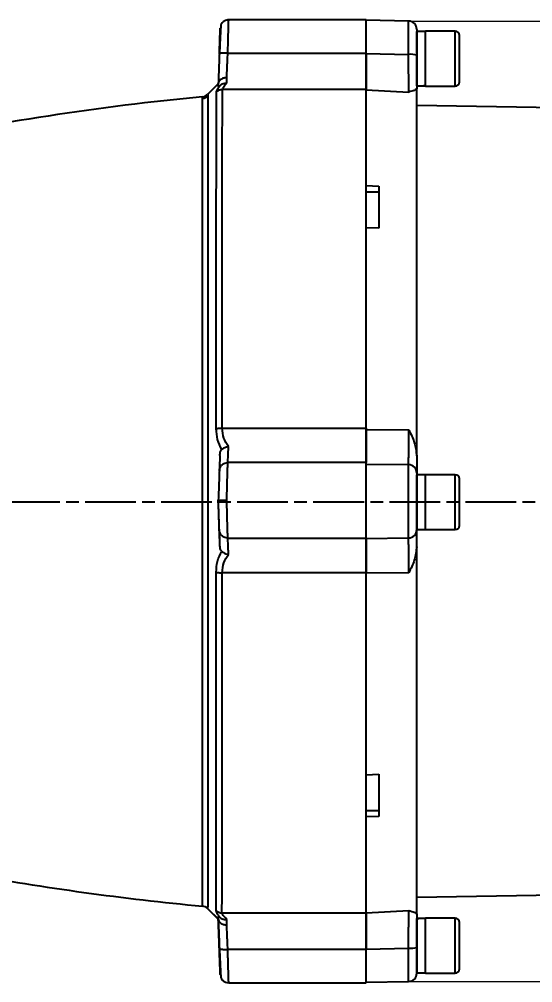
# Model space of a CAD drawing. Header units: millimetres. Extents: x 2136 to 4572, y 748 to 2471.
# Drawn here: x 3870.8 to 3992.4, y 2097.2 to 2325.3 of the extents above; entities that cross this region are included whole.
import ezdxf

# ---------------------------------------------------------------- set-up
doc = ezdxf.new("R2010")
doc.units = ezdxf.units.MM
doc.linetypes.add('AM_ISO08W050', pattern=[18, 12, -1.5, 3, -1.5])
doc.layers.add('AM_5', color=3, linetype='Continuous', lineweight=25)
doc.layers.add('AM_7', color=4, linetype='AM_ISO08W050', lineweight=25)
doc.styles.add('SLDTEXTSTYLE1', font='txt.shx', dxfattribs={"width": 0.7, "bigfont": 'gbcbig.shx'})
doc.dimstyles.new('SLDDIMSTYLE12$0', dxfattribs={"dimtxt": 12, "dimasz": 10, "dimexe": 0, "dimexo": 0.0625, "dimgap": 0.875, "dimtad": 1, "dimdec": 1, "dimlfac": 1.8, "dimrnd": 1e-09, "dimzin": 12, "dimdsep": 46, "dimtxsty": 'SLDTEXTSTYLE1', "dimcen": 0.09, "dimdle": 8.16, "dimclrd": 3, "dimclre": 3, "dimadec": 0, "dimazin": 3, "dimtfac": 1, "dimtdec": 1, "dimtofl": 0, "dimtmove": 0, "dimatfit": 3, "dimfxl": 0, "dimfrac": 2, "dimtolj": 1, "dimlwd": 5, "dimlwe": 5, "dimarcsym": 0})

# ---------------------------------------------------------------- blocks, each defined once
blk = doc.blocks.new('*D57')
at = {"layer": 'AM_5', "color": 3, "lineweight": 5, "transparency": 16777216}
blk.add_line((3963, 2324.91), (4150.56, 2324.91), dxfattribs=at)
at = {"layer": 'AM_5', "color": 3, "linetype": 'Continuous', "lineweight": 5, "transparency": 16777216}
for p, q in [((4150.56, 2314.91), (4150.56, 2107.48)), ((3962.99, 2097.48), (4150.56, 2097.48))]:
    blk.add_line(p, q, dxfattribs=at)
at = {"layer": 'AM_5', "color": 3, "transparency": 16777216}
for points in [[(4148.89, 2314.91), (4152.23, 2314.91), (4150.56, 2324.91)], [(4148.89, 2107.48), (4152.23, 2107.48), (4150.56, 2097.48)]]:
    blk.add_solid(points, dxfattribs=at)
at = {"layer": 'Defpoints', "color": 0, "transparency": 16777216}
for p in [(3962.93, 2324.91), (3962.93, 2097.48), (4150.56, 2097.48)]:
    blk.add_point(p, dxfattribs=at)
at = {"layer": 'AM_5', "color": 0, "transparency": 16777216, "insert": (4143.68, 2211.2), "char_height": 12, "attachment_point": 5, "rotation": 90, "style": 'SLDTEXTSTYLE1'}
blk.add_mtext('\\A1;230', dxfattribs=at)

msp = doc.modelspace()

# ---------------------------------------------------------------- linework, layer by layer
at = {"color": 7, "linetype": 'Continuous', "lineweight": 25}
for p, q in [((3952.898, 2325.196), (3920.357, 2325.196)), ((3962.933, 2324.912), (3952.898, 2325.087)), ((3962.933, 2317.017), (3962.933, 2324.912)), ((3973.998, 2322.491), (3966.998, 2322.491)), ((3966.998, 2309.491), (3966.998, 2322.491)), ((3973.998, 2309.491), (3973.998, 2322.491)), ((3966.998, 2322.431), (3964.898, 2322.431)), ((3964.898, 2309.551), (3964.898, 2322.431)), ((3966.998, 2309.666), (3966.998, 2322.409)), ((3918.213, 2317.191), (3918.145, 2317.15)), ((3920.144, 2317.332), (3952.898, 2317.332)), ((3952.898, 2317.267), (3962.933, 2317.017)), ((3919.898, 2310.172), (3919.898, 2311.482)), ((3917.898, 2310.071), (3915.394, 2307.565)), ((3917.898, 2309.477), (3917.898, 2310.094)), ((3966.998, 2309.491), (3973.998, 2309.491)), ((3952.898, 2308.741), (3918.852, 2308.741)), ((3952.898, 2308.616), (3963.003, 2308.099)), ((4094.424, 2302.675), (3964.898, 2304.937)), ((3952.898, 2285.946), (3955.898, 2285.834)), ((3955.898, 2284.411), (3952.898, 2284.411)), ((3955.898, 2275.839), (3952.898, 2275.951)), ((3918.818, 2228.529), (3952.898, 2228.529)), ((3952.898, 2228.225), (3963.002, 2228.105)), ((3952.898, 2220.354), (3920.141, 2220.354)), ((3952.898, 2220.022), (3962.933, 2219.873)), ((3962.932, 2202.52), (3962.933, 2219.873)), ((3966.998, 2217.431), (3964.898, 2217.431)), ((3964.898, 2204.551), (3964.898, 2217.431)), ((3973.998, 2217.491), (3966.998, 2217.491)), ((3966.998, 2204.491), (3966.998, 2217.491)), ((3966.998, 2204.551), (3966.998, 2217.431)), ((3973.998, 2204.491), (3973.998, 2217.491)), ((3917.898, 2211.436), (3917.898, 2211.408)), ((3964.898, 2204.551), (3966.998, 2204.551)), ((3966.998, 2204.491), (3973.998, 2204.491)), ((3920.141, 2202.493), (3952.898, 2202.493)), ((3952.898, 2202.371), (3962.932, 2202.52)), ((3952.898, 2194.281), (3918.803, 2194.282)), ((3963.002, 2194.288), (3952.898, 2194.169)), ((3952.897, 2146.442), (3955.897, 2146.554)), ((3953.014, 2137.982), (3955.897, 2137.982)), ((3955.897, 2136.559), (3952.897, 2136.447)), ((3952.897, 2131.273), (3952.897, 2136.447)), ((3964.897, 2117.456), (4094.423, 2119.716)), ((3914.149, 2115.34), (3914.149, 2115.34)), ((3915.371, 2114.768), (3917.903, 2112.233)), ((3915.375, 2114.764), (3917.897, 2112.239)), ((3915.375, 2114.764), (3915.377, 2114.762)), ((3917.897, 2112.867), (3917.897, 2112.264)), ((3918.769, 2113.726), (3952.897, 2113.725)), ((3952.897, 2113.777), (3963.002, 2114.294)), ((3917.897, 2112.243), (3917.897, 2112.264)), ((3917.897, 2112.22), (3917.897, 2112.24)), ((3917.897, 2112.239), (3917.897, 2112.239)), ((3917.897, 2112.239), (3917.897, 2112.239)), ((3917.898, 2112.213), (3917.897, 2112.22)), ((3964.897, 2112.316), (3964.897, 2112.431)), ((3964.897, 2099.551), (3964.897, 2112.316)), ((3973.997, 2112.491), (3966.997, 2112.491)), ((3966.997, 2105.991), (3966.997, 2112.491)), ((3966.997, 2099.551), (3966.997, 2112.429)), ((3973.997, 2105.991), (3973.997, 2112.491)), ((3966.997, 2099.491), (3966.997, 2105.991)), ((3973.997, 2099.491), (3973.997, 2105.991)), ((3918.141, 2105.274), (3918.209, 2105.233)), ((3952.897, 2105.099), (3920.14, 2105.1)), ((3952.897, 2105.126), (3962.932, 2105.376)), ((3962.932, 2097.481), (3962.932, 2105.376)), ((3964.897, 2099.551), (3966.997, 2099.551)), ((3966.997, 2099.491), (3973.997, 2099.491)), ((3920.354, 2097.197), (3952.897, 2097.197)), ((3952.897, 2097.306), (3962.932, 2097.481))]:
    msp.add_line(p, q, dxfattribs=at)
at = {"color": 7, "linetype": 'Continuous', "lineweight": 25, "flags": 128}
msp.add_lwpolyline([(3919.897, 2110.896), (3919.897, 2111.075), (3919.897, 2111.249), (3919.897, 2111.419), (3919.897, 2111.584), (3919.897, 2111.744), (3919.897, 2111.899), (3919.897, 2112.048), (3919.897, 2112.192)], dxfattribs=at)
at = {"color": 7, "linetype": 'Continuous', "lineweight": 25}
for centre, radius, start, end in [((3962.898, 2322.912), 2, 359.99969, 88.99969), ((3973.998, 2321.491), 1, 359.99969, 89.99969), ((3963.414, 2311.688), 5.35, 73.89589, 95.15802), ((3973.998, 2310.491), 1, 269.99969, 359.99969), ((3977.009, 1653.102), 656.897, 95.489386, 101.924805), ((3913.978, 2308.978), 2, 275.4893, 315.06662), ((3962.902, 2217.878), 1.995, 0.12453, 89.12989), ((3973.998, 2216.491), 1, 359.99969, 89.99969), ((3962.902, 2204.515), 1.995, 270.86948, 359.87485), ((3973.998, 2205.491), 1, 269.99969, 359.99969), ((3975.72, 2769.345), 656.897, 259.692209, 264.621686), ((3913.962, 2113.349), 2, 45.01628, 84.62182), ((3913.962, 2113.349), 2, 44.96902, 84.62197), ((3973.997, 2111.491), 1, 359.99969, 89.99969), ((3963.413, 2110.705), 5.35, 264.84135, 286.10349), ((3962.897, 2099.481), 2, 270.99969, 359.99969), ((3973.997, 2100.491), 1, 269.99969, 359.99969)]:
    msp.add_arc(centre, radius, start, end, dxfattribs=at)
for centre, major_axis, ratio, start_param, end_param in [((3964.898, 2315.991), (11.154, 0), 0.5773503, 4.712389, 4.9017857), ((3966.998, 2315.991), (11.154, 0), 0.5773503, 4.6181163, 4.712389), ((3918.02, 2207.693), (-3.458, 99.039), 0.0000745, 4.6429335, 4.7499054), ((3914.56, 2207.815), (-3.337, 95.576), 0.0000745, 3.1448209, 3.1516235), ((3964.897, 2105.991), (11.154, 0), 0.5773503, 1.4765235, 1.5707963), ((3966.997, 2105.991), (11.154, 0), 0.5773503, 1.5707963, 1.760193)]:
    msp.add_ellipse(centre, major_axis=major_axis, ratio=ratio, start_param=start_param, end_param=end_param, dxfattribs=at)
for points, knots in [([(3920.436, 2325.195), (3920.248, 2325.187), (3919.858, 2325.17), (3919.301, 2324.928), (3918.815, 2324.533), (3918.618, 2324.167), (3918.52, 2323.986)], [0, 0, 0, 0, 0.2333499, 0.484891, 0.744508, 1, 1, 1, 1]), ([(3920.144, 2317.332), (3920.16, 2317.932), (3920.191, 2319.071), (3920.242, 2320.964), (3920.283, 2322.44), (3920.311, 2323.5), (3920.328, 2324.107), (3920.348, 2324.849), (3920.362, 2325.361), (3920.357, 2325.173), (3920.357, 2325.162)], [0, 0, 0, 0, 0.1406686, 0.2673929, 0.4783479, 0.5663563, 0.6529404, 0.7381007, 0.9838874, 1, 1, 1, 1]), ([(3952.898, 2317.332), (3952.898, 2318.395), (3952.898, 2320.52), (3952.898, 2323.089), (3952.898, 2324.858), (3952.898, 2325.081), (3952.898, 2325.193)], [0, 0, 0, 0, 0.25036608, 0.50073216, 0.75109823, 1, 1, 1, 1]), ([(3918.522, 2323.991), (3918.506, 2323.865), (3918.474, 2323.616), (3918.391, 2322.044), (3918.289, 2319.846), (3918.215, 2318.074), (3918.178, 2317.193)], [0, 0, 0, 0, 0.254696, 0.5062842, 0.7546307, 1, 1, 1, 1]), ([(3918.247, 2320.034), (3918.256, 2320.303), (3918.292, 2321.347), (3918.327, 2322.344), (3918.354, 2323.118), (3918.356, 2323.189), (3918.358, 2323.231)], [0, 0, 0, 0, 0.1366129, 0.5304212, 0.7239462, 1, 1, 1, 1]), ([(3974.998, 2315.991), (3974.998, 2316.683), (3974.998, 2317.747), (3974.998, 2319.028), (3974.998, 2319.909), (3974.998, 2320.619), (3974.998, 2321.305), (3974.998, 2321.418), (3974.998, 2321.491)], [0, 0, 0, 0, 0.2394568, 0.3683607, 0.5, 0.6316393, 0.7605432, 1, 1, 1, 1]), ([(3918.145, 2317.12), (3918.171, 2317.861), (3918.207, 2318.915), (3918.238, 2319.778), (3918.247, 2320.034)], [0, 0, 0, 0, 0.7030079, 1, 1, 1, 1]), ([(3918.145, 2317.15), (3918.127, 2316.628), (3918.091, 2315.612), (3918.041, 2314.19), (3917.973, 2312.243), (3917.93, 2310.998), (3917.899, 2310.112)], [0, 0, 0, 0, 0.1983107, 0.386023, 0.5632417, 1, 1, 1, 1]), ([(3920.144, 2317.332), (3919.893, 2317.337), (3919.507, 2317.345), (3919.043, 2317.33), (3918.722, 2317.309), (3918.467, 2317.277), (3918.264, 2317.239), (3918.23, 2317.207), (3918.213, 2317.191)], [0, 0, 0, 0, 0.2702959, 0.4157421, 0.5642569, 0.7127719, 0.8582187, 1, 1, 1, 1]), ([(3919.898, 2311.482), (3919.93, 2312.231), (3919.981, 2313.428), (3920.066, 2315.481), (3920.117, 2316.695), (3920.144, 2317.332)], [0, 0, 0, 0, 0.442556, 0.7070771, 1, 1, 1, 1]), ([(3952.898, 2308.616), (3952.898, 2308.897), (3952.898, 2309.459), (3952.898, 2311.477), (3952.898, 2314.127), (3952.898, 2316.219), (3952.898, 2317.267)], [0, 0, 0, 0, 0.2500466, 0.4994486, 0.7493959, 1, 1, 1, 1]), ([(3963.003, 2308.099), (3963.002, 2308.374), (3963.001, 2308.745), (3962.996, 2309.7), (3962.992, 2310.378), (3962.986, 2311.193), (3962.976, 2312.212), (3962.963, 2313.523), (3962.95, 2315.153), (3962.939, 2316.376), (3962.933, 2317.017)], [0, 0, 0, 0, 0.24428957, 0.32903605, 0.41448985, 0.50012501, 0.59799237, 0.71577027, 0.85107242, 1, 1, 1, 1]), ([(3964.898, 2316.829), (3964.898, 2316.069), (3964.898, 2314.554), (3964.898, 2312.426), (3964.898, 2310.469), (3964.898, 2309.404), (3964.898, 2308.87)], [0, 0, 0, 0, 0.2507669, 0.5000113, 0.749245, 1, 1, 1, 1]), ([(3974.998, 2310.491), (3974.998, 2310.565), (3974.998, 2310.678), (3974.998, 2311.363), (3974.998, 2312.073), (3974.998, 2312.954), (3974.998, 2314.235), (3974.998, 2315.299), (3974.998, 2315.991)], [0, 0, 0, 0, 0.2394568, 0.3683607, 0.5, 0.6316393, 0.7605432, 1, 1, 1, 1]), ([(3919.898, 2311.482), (3919.753, 2311.477), (3919.466, 2311.467), (3919.039, 2311.366), (3918.654, 2311.201), (3918.34, 2310.983), (3918.107, 2310.73), (3917.942, 2310.44), (3917.913, 2310.224), (3917.899, 2310.112)], [0, 0, 0, 0, 0.14037969, 0.27934696, 0.43421745, 0.57550646, 0.70514845, 0.84665009, 1, 1, 1, 1]), ([(3917.437, 2308.163), (3917.478, 2308.326), (3917.563, 2308.666), (3918.086, 2309.366), (3918.359, 2309.732)], [0, 0, 0, 0, 0.4772622, 1, 1, 1, 1]), ([(3918.359, 2309.732), (3918.303, 2309.683), (3918.171, 2309.568), (3918.006, 2309.455), (3917.912, 2309.426), (3917.902, 2309.462), (3917.898, 2309.477)], [0, 0, 0, 0, 0.1458908, 0.3468199, 0.7287309, 1, 1, 1, 1]), ([(3918.359, 2309.732), (3918.456, 2309.808), (3918.656, 2309.966), (3919.019, 2310.109), (3919.437, 2310.195), (3919.732, 2310.18), (3919.898, 2310.172)], [0, 0, 0, 0, 0.2395315, 0.4944886, 0.7142619, 1, 1, 1, 1]), ([(3918.852, 2308.741), (3918.905, 2308.898), (3919.013, 2309.214), (3919.602, 2309.851), (3919.898, 2310.172)], [0, 0, 0, 0, 0.4963659, 1, 1, 1, 1]), ([(3964.898, 2308.87), (3964.753, 2308.75), (3964.46, 2308.509), (3963.49, 2308.236), (3963.003, 2308.099)], [0, 0, 0, 0, 0.4975573, 1, 1, 1, 1]), ([(3914.149, 2115.34), (3914.149, 2115.43), (3914.149, 2115.61), (3914.149, 2116.957), (3914.15, 2119.122), (3914.15, 2122.204), (3914.15, 2126.187), (3914.151, 2129.896), (3914.151, 2132.739), (3914.151, 2134.371), (3914.151, 2136.074), (3914.151, 2137.849), (3914.152, 2139.693), (3914.152, 2141.607), (3914.152, 2144.493), (3914.153, 2148.668), (3914.153, 2154.532), (3914.154, 2161.396), (3914.155, 2168.342), (3914.156, 2175.114), (3914.156, 2181.484), (3914.157, 2188.334), (3914.158, 2195.646), (3914.158, 2203.392), (3914.159, 2211.407), (3914.16, 2219.412), (3914.161, 2227.127), (3914.161, 2234.412), (3914.162, 2241.239), (3914.163, 2247.59), (3914.163, 2253.676), (3914.164, 2259.447), (3914.165, 2264.859), (3914.165, 2268.719), (3914.166, 2271.274), (3914.166, 2272.719), (3914.166, 2274.105), (3914.166, 2275.433), (3914.166, 2276.704), (3914.166, 2277.92), (3914.167, 2281.037), (3914.167, 2285.761), (3914.168, 2291.486), (3914.168, 2296.33), (3914.169, 2300.275), (3914.169, 2303.321), (3914.169, 2305.452), (3914.17, 2306.762), (3914.17, 2306.912), (3914.17, 2306.987)], [0, 0, 0, 0, 0.0296529, 0.0597596, 0.0903203, 0.121335, 0.1528036, 0.1847262, 0.1939339, 0.2031788, 0.2124607, 0.2217798, 0.231136, 0.2405293, 0.2499597, 0.2723294, 0.297237, 0.3246821, 0.3546643, 0.3760668, 0.3985975, 0.4222564, 0.4470433, 0.4729582, 0.5000012, 0.5269362, 0.5527631, 0.5774817, 0.6010919, 0.6235936, 0.6449867, 0.6676297, 0.6888821, 0.7087436, 0.7151195, 0.7213375, 0.7273978, 0.7333003, 0.739045, 0.7446319, 0.750061, 0.7827354, 0.8150007, 0.8468569, 0.878304, 0.9093419, 0.9399706, 0.97019, 1, 1, 1, 1]), ([(3915.4, 2307.12), (3915.221, 2306.969), (3914.862, 2306.668), (3914.4, 2306.581), (3914.17, 2306.538)], [0, 0, 0, 0, 0.4999289, 1, 1, 1, 1]), ([(3915.394, 2307.11), (3915.394, 2306.722), (3915.394, 2305.942), (3915.394, 2303.614), (3915.393, 2300.457), (3915.393, 2296.423), (3915.393, 2291.573), (3915.392, 2285.948), (3915.391, 2279.603), (3915.391, 2272.6), (3915.39, 2265.006), (3915.389, 2256.893), (3915.388, 2248.34), (3915.387, 2239.43), (3915.387, 2230.247), (3915.386, 2220.881), (3915.385, 2211.422), (3915.384, 2201.959), (3915.383, 2192.586), (3915.382, 2183.391), (3915.381, 2174.464), (3915.38, 2165.889), (3915.38, 2157.751), (3915.379, 2150.126), (3915.378, 2143.089), (3915.377, 2136.707), (3915.377, 2131.042), (3915.376, 2126.147), (3915.376, 2122.072), (3915.376, 2118.85), (3915.376, 2116.534), (3915.375, 2115.062), (3915.375, 2114.863), (3915.375, 2114.764)], [0, 0, 0, 0, 0.0319997, 0.0642664, 0.0965331, 0.1287997, 0.1610664, 0.1933331, 0.2255998, 0.2578664, 0.2901331, 0.3223998, 0.3546665, 0.3869332, 0.4191998, 0.4514665, 0.4837332, 0.5159999, 0.5482665, 0.5805332, 0.6127999, 0.6450666, 0.6773332, 0.7095999, 0.7418666, 0.7741333, 0.8063999, 0.8386666, 0.8709333, 0.9032, 0.9354666, 0.9677333, 1, 1, 1, 1]), ([(3915.394, 2307.555), (3915.394, 2307.56), (3915.394, 2307.565), (3915.394, 2307.114), (3915.394, 2307.11)], [0, 0, 0, 0, 0.9916131, 1, 1, 1, 1]), ([(3917.403, 2228.427), (3917.404, 2231.162), (3917.406, 2236.538), (3917.41, 2244.252), (3917.413, 2251.484), (3917.416, 2258.204), (3917.418, 2264.406), (3917.421, 2270.964), (3917.424, 2277.623), (3917.427, 2284.092), (3917.43, 2289.531), (3917.432, 2294.031), (3917.434, 2297.69), (3917.436, 2300.615), (3917.437, 2302.907), (3917.438, 2304.825), (3917.438, 2306.327), (3917.438, 2307.439), (3917.438, 2307.945), (3917.437, 2308.163)], [0, 0, 0, 0, 0.069544, 0.1366662, 0.2013664, 0.2636441, 0.3234991, 0.380931, 0.462516, 0.5386511, 0.6093347, 0.6745656, 0.7343428, 0.7886652, 0.8375319, 0.880942, 0.9303299, 0.9700165, 1, 1, 1, 1]), ([(3917.437, 2308.163), (3917.535, 2308.249), (3917.731, 2308.422), (3918.084, 2308.602), (3918.462, 2308.72), (3918.723, 2308.734), (3918.852, 2308.741)], [0, 0, 0, 0, 0.24911197, 0.50206826, 0.75396005, 1, 1, 1, 1]), ([(3918.818, 2228.529), (3918.819, 2231.485), (3918.821, 2237.333), (3918.825, 2245.759), (3918.828, 2253.739), (3918.832, 2262.017), (3918.835, 2270.381), (3918.839, 2278.553), (3918.842, 2285.719), (3918.844, 2291.878), (3918.847, 2297.051), (3918.849, 2301.281), (3918.85, 2304.599), (3918.851, 2307.132), (3918.852, 2308.212), (3918.852, 2308.741)], [0, 0, 0, 0, 0.0747451, 0.1478589, 0.2193413, 0.2891922, 0.3797685, 0.467446, 0.5522244, 0.6341035, 0.7130829, 0.7891626, 0.8623421, 0.9326213, 1, 1, 1, 1]), ([(3952.898, 2296.084), (3952.898, 2296.172), (3952.898, 2297.888), (3952.898, 2300.603), (3952.898, 2304.113), (3952.898, 2306.849), (3952.898, 2308.027), (3952.898, 2308.616)], [0, 0, 0, 0, 0.0131855, 0.2598891, 0.5065928, 0.7532964, 1, 1, 1, 1]), ([(3952.898, 2285.946), (3952.898, 2287.891), (3952.898, 2289.934), (3952.898, 2291.634), (3952.898, 2291.715)], [0, 0, 0, 0, 0.9523312, 1, 1, 1, 1]), ([(3952.898, 2275.863), (3952.898, 2277.126), (3952.898, 2280.141), (3952.898, 2282.841), (3952.898, 2284.411)], [0, 0, 0, 0, 0.41880945, 1, 1, 1, 1]), ([(3917.403, 2228.427), (3917.5, 2228.442), (3917.695, 2228.472), (3918.048, 2228.504), (3918.426, 2228.525), (3918.688, 2228.527), (3918.818, 2228.529)], [0, 0, 0, 0, 0.2475722, 0.5, 0.7524278, 1, 1, 1, 1]), ([(3918.708, 2223.465), (3918.329, 2224.224), (3917.593, 2225.699), (3917.465, 2227.535), (3917.403, 2228.427)], [0, 0, 0, 0, 0.5146876, 1, 1, 1, 1]), ([(3920.304, 2224.209), (3919.887, 2224.831), (3919.061, 2226.064), (3918.898, 2227.713), (3918.818, 2228.529)], [0, 0, 0, 0, 0.5050283, 1, 1, 1, 1]), ([(3952.898, 2220.022), (3952.898, 2220.249), (3952.898, 2220.701), (3952.898, 2222.579), (3952.898, 2225.124), (3952.898, 2227.19), (3952.898, 2228.225)], [0, 0, 0, 0, 0.25006523, 0.49944561, 0.74938637, 1, 1, 1, 1]), ([(3962.933, 2219.873), (3962.938, 2219.97), (3962.95, 2220.154), (3962.962, 2220.756), (3962.972, 2221.371), (3962.98, 2221.913), (3962.991, 2223.008), (3963, 2224.967), (3963.002, 2227.074), (3963.002, 2228.105)], [0, 0, 0, 0, 0.1490589, 0.284486, 0.365253, 0.4374072, 0.5004523, 0.7554674, 1, 1, 1, 1]), ([(3963.002, 2228.105), (3963.49, 2227.134), (3964.459, 2225.201), (3964.752, 2223.054), (3964.898, 2221.986)], [0, 0, 0, 0, 0.5024427, 1, 1, 1, 1]), ([(3918.268, 2222.005), (3918.289, 2222.275), (3918.32, 2222.679), (3918.483, 2223.156), (3918.614, 2223.37), (3918.693, 2223.45), (3918.708, 2223.465)], [0, 0, 0, 0, 0.5019977, 0.7519527, 0.9535485, 1, 1, 1, 1]), ([(3918.708, 2223.465), (3918.806, 2223.548), (3919.008, 2223.721), (3919.4, 2223.935), (3919.839, 2224.11), (3920.148, 2224.176), (3920.304, 2224.209)], [0, 0, 0, 0, 0.2386671, 0.4926942, 0.7442037, 1, 1, 1, 1]), ([(3920.141, 2220.354), (3920.146, 2220.464), (3920.156, 2220.688), (3920.19, 2221.49), (3920.238, 2222.632), (3920.281, 2223.677), (3920.304, 2224.209)], [0, 0, 0, 0, 0.2356127, 0.4808109, 0.7356041, 1, 1, 1, 1]), ([(3918.268, 2222.005), (3918.252, 2221.553), (3918.22, 2220.647), (3918.184, 2219.601), (3918.155, 2218.796), (3918.147, 2218.558), (3918.143, 2218.439)], [0, 0, 0, 0, 0.2423696, 0.4853152, 0.7431963, 1, 1, 1, 1]), ([(3918.143, 2218.439), (3918.178, 2218.683), (3918.251, 2219.189), (3918.719, 2219.833), (3919.384, 2220.273), (3919.895, 2220.328), (3920.141, 2220.354)], [0, 0, 0, 0, 0.2409388, 0.5005407, 0.7598409, 1, 1, 1, 1]), ([(3919.899, 2211.44), (3919.919, 2212.186), (3919.953, 2213.441), (3920.009, 2215.493), (3920.067, 2217.643), (3920.121, 2219.634), (3920.135, 2220.119), (3920.141, 2220.354)], [0, 0, 0, 0, 0.17216565, 0.28957594, 0.50053694, 0.75812355, 1, 1, 1, 1]), ([(3952.898, 2206.991), (3952.898, 2207.402), (3952.898, 2208.716), (3952.898, 2211.461), (3952.898, 2214.692), (3952.898, 2217.51), (3952.898, 2219.616), (3952.898, 2220.108), (3952.898, 2220.354)], [0, 0, 0, 0, 0.0834594, 0.2667675, 0.4500756, 0.6333838, 0.8166919, 1, 1, 1, 1]), ([(3964.898, 2221.986), (3964.898, 2221.433), (3964.898, 2220.332), (3964.898, 2219.112), (3964.898, 2218.226), (3964.898, 2217.997), (3964.898, 2217.882)], [0, 0, 0, 0, 0.250755, 0.4999887, 0.7492331, 1, 1, 1, 1]), ([(3918.143, 2218.439), (3918.136, 2218.245), (3918.122, 2217.859), (3918.064, 2216.199), (3917.987, 2213.989), (3917.927, 2212.287), (3917.898, 2211.436)], [0, 0, 0, 0, 0.2501088, 0.5000493, 0.7500207, 1, 1, 1, 1]), ([(3974.998, 2205.491), (3974.998, 2205.565), (3974.998, 2205.678), (3974.998, 2206.363), (3974.998, 2207.073), (3974.998, 2207.954), (3974.998, 2209.235), (3974.998, 2210.991), (3974.998, 2212.747), (3974.998, 2214.028), (3974.998, 2214.909), (3974.998, 2215.619), (3974.998, 2216.305), (3974.998, 2216.418), (3974.998, 2216.491)], [0, 0, 0, 0, 0.1197284, 0.1841803, 0.25, 0.3158197, 0.3802716, 0.5, 0.6197284, 0.6841803, 0.75, 0.8158197, 0.8802716, 1, 1, 1, 1]), ([(3917.898, 2211.436), (3917.917, 2211.437), (3917.95, 2211.438), (3918.168, 2211.439), (3918.437, 2211.439), (3918.782, 2211.439), (3919.262, 2211.439), (3919.649, 2211.44), (3919.899, 2211.44)], [0, 0, 0, 0, 0.2060336, 0.3367467, 0.4847907, 0.6326865, 0.7619928, 1, 1, 1, 1]), ([(3918.143, 2204.407), (3918.136, 2204.606), (3918.122, 2205.003), (3918.064, 2206.677), (3917.986, 2208.891), (3917.927, 2210.588), (3917.898, 2211.436)], [0, 0, 0, 0, 0.2517027, 0.5016332, 0.7507978, 1, 1, 1, 1]), ([(3920.141, 2202.493), (3920.135, 2202.734), (3920.121, 2203.23), (3920.067, 2205.24), (3920.009, 2207.398), (3919.953, 2209.447), (3919.919, 2210.697), (3919.899, 2211.44)], [0, 0, 0, 0, 0.2427621, 0.5013465, 0.7114494, 0.8284362, 1, 1, 1, 1]), ([(3920.141, 2202.493), (3919.895, 2202.519), (3919.384, 2202.574), (3918.719, 2203.014), (3918.251, 2203.657), (3918.178, 2204.164), (3918.143, 2204.407)], [0, 0, 0, 0, 0.2401596, 0.4994595, 0.7590609, 1, 1, 1, 1]), ([(3918.267, 2200.82), (3918.251, 2201.282), (3918.219, 2202.207), (3918.182, 2203.256), (3918.155, 2204.049), (3918.147, 2204.288), (3918.143, 2204.407)], [0, 0, 0, 0, 0.2474466, 0.4951672, 0.7474842, 1, 1, 1, 1]), ([(3964.898, 2200.407), (3964.898, 2200.96), (3964.898, 2202.061), (3964.898, 2203.281), (3964.898, 2204.167), (3964.898, 2204.396), (3964.898, 2204.511)], [0, 0, 0, 0, 0.250755, 0.4999887, 0.7492331, 1, 1, 1, 1]), ([(3920.303, 2198.621), (3920.281, 2199.154), (3920.237, 2200.199), (3920.19, 2201.345), (3920.156, 2202.152), (3920.146, 2202.381), (3920.141, 2202.493)], [0, 0, 0, 0, 0.26432, 0.5190878, 0.7643113, 1, 1, 1, 1]), ([(3952.898, 2194.169), (3952.898, 2195.201), (3952.898, 2197.263), (3952.898, 2199.807), (3952.898, 2201.688), (3952.898, 2202.143), (3952.898, 2202.371)], [0, 0, 0, 0, 0.2500466, 0.4994486, 0.7493959, 1, 1, 1, 1]), ([(3963.002, 2194.288), (3963.002, 2195.322), (3963.001, 2196.715), (3962.995, 2198.249), (3962.991, 2199.129), (3962.986, 2199.968), (3962.976, 2200.794), (3962.963, 2201.577), (3962.949, 2202.239), (3962.938, 2202.423), (3962.932, 2202.52)], [0, 0, 0, 0, 0.2442896, 0.329036, 0.4144898, 0.500125, 0.5979924, 0.7157703, 0.8510724, 1, 1, 1, 1]), ([(3917.388, 2194.382), (3917.448, 2195.251), (3917.574, 2197.096), (3918.314, 2198.582), (3918.706, 2199.367)], [0, 0, 0, 0, 0.4710631, 1, 1, 1, 1]), ([(3918.706, 2199.367), (3918.643, 2199.443), (3918.495, 2199.623), (3918.323, 2200.133), (3918.289, 2200.553), (3918.267, 2200.82)], [0, 0, 0, 0, 0.2096697, 0.4969081, 1, 1, 1, 1]), ([(3918.706, 2199.367), (3918.795, 2199.291), (3918.979, 2199.132), (3919.317, 2198.939), (3919.757, 2198.744), (3920.092, 2198.669), (3920.303, 2198.621)], [0, 0, 0, 0, 0.2180112, 0.4512605, 0.6551007, 1, 1, 1, 1]), ([(3964.898, 2200.407), (3964.752, 2199.339), (3964.459, 2197.192), (3963.489, 2195.259), (3963.002, 2194.288)], [0, 0, 0, 0, 0.49755733, 1, 1, 1, 1]), ([(3918.803, 2194.282), (3918.885, 2195.102), (3919.051, 2196.758), (3919.883, 2197.996), (3920.303, 2198.621)], [0, 0, 0, 0, 0.4949431, 1, 1, 1, 1]), ([(3917.354, 2114.303), (3917.354, 2114.844), (3917.354, 2115.949), (3917.355, 2118.523), (3917.357, 2121.88), (3917.359, 2126.144), (3917.361, 2131.343), (3917.364, 2137.517), (3917.367, 2144.681), (3917.37, 2152.834), (3917.374, 2161.161), (3917.377, 2169.389), (3917.381, 2177.31), (3917.384, 2185.663), (3917.387, 2191.455), (3917.388, 2194.382)], [0, 0, 0, 0, 0.0678553, 0.1385233, 0.2120041, 0.2882979, 0.3674046, 0.4493245, 0.5340576, 0.6216041, 0.7119641, 0.781597, 0.8528139, 0.9256148, 1, 1, 1, 1]), ([(3917.388, 2194.382), (3917.486, 2194.367), (3917.683, 2194.337), (3918.036, 2194.306), (3918.414, 2194.285), (3918.674, 2194.283), (3918.803, 2194.282)], [0, 0, 0, 0, 0.2497399, 0.5029105, 0.7545831, 1, 1, 1, 1]), ([(3918.769, 2113.726), (3918.769, 2114.265), (3918.769, 2115.368), (3918.771, 2117.935), (3918.772, 2121.287), (3918.774, 2125.55), (3918.776, 2130.757), (3918.779, 2136.948), (3918.782, 2144.145), (3918.785, 2152.346), (3918.789, 2160.734), (3918.792, 2169.032), (3918.796, 2177.028), (3918.799, 2185.467), (3918.802, 2191.322), (3918.803, 2194.282)], [0, 0, 0, 0, 0.067352, 0.1376094, 0.210772, 0.2868395, 0.3658117, 0.4476884, 0.5324692, 0.620154, 0.7107424, 0.7806056, 0.8521029, 0.9252344, 1, 1, 1, 1]), ([(3952.897, 2137.982), (3952.897, 2139.552), (3952.897, 2142.252), (3952.897, 2145.267), (3952.897, 2146.53)], [0, 0, 0, 0, 0.5811906, 1, 1, 1, 1]), ([(3952.897, 2113.777), (3952.897, 2114.364), (3952.897, 2115.538), (3952.897, 2118.302), (3952.897, 2121.633), (3952.897, 2124.429), (3952.897, 2125.78)], [0, 0, 0, 0, 0.2540651, 0.5081301, 0.7621952, 1, 1, 1, 1]), ([(3918.349, 2112.621), (3918.054, 2113.014), (3917.49, 2113.764), (3917.398, 2114.129), (3917.354, 2114.303)], [0, 0, 0, 0, 0.5227417, 1, 1, 1, 1]), ([(3917.354, 2114.303), (3917.451, 2114.218), (3917.646, 2114.046), (3917.998, 2113.865), (3918.377, 2113.747), (3918.639, 2113.733), (3918.769, 2113.726)], [0, 0, 0, 0, 0.2475715, 0.5, 0.7524285, 1, 1, 1, 1]), ([(3917.897, 2112.867), (3917.911, 2112.893), (3917.929, 2112.928), (3918.092, 2112.832), (3918.219, 2112.735), (3918.316, 2112.65), (3918.349, 2112.621)], [0, 0, 0, 0, 0.5401867, 0.7445987, 0.9130344, 1, 1, 1, 1]), ([(3918.349, 2112.621), (3918.446, 2112.545), (3918.646, 2112.389), (3919.009, 2112.25), (3919.43, 2112.165), (3919.727, 2112.182), (3919.897, 2112.192)], [0, 0, 0, 0, 0.24041229, 0.49413595, 0.70975194, 1, 1, 1, 1]), ([(3919.897, 2112.192), (3919.578, 2112.536), (3918.944, 2113.218), (3918.827, 2113.557), (3918.769, 2113.726)], [0, 0, 0, 0, 0.5038209, 1, 1, 1, 1]), ([(3952.897, 2105.126), (3952.897, 2106.172), (3952.897, 2108.26), (3952.897, 2110.909), (3952.897, 2112.93), (3952.897, 2113.494), (3952.897, 2113.777)], [0, 0, 0, 0, 0.2500652, 0.4994456, 0.7493864, 1, 1, 1, 1]), ([(3962.932, 2105.376), (3962.938, 2106.017), (3962.949, 2107.24), (3962.961, 2108.72), (3962.971, 2109.808), (3962.979, 2110.575), (3962.991, 2111.862), (3962.999, 2113.442), (3963.001, 2114.014), (3963.002, 2114.294)], [0, 0, 0, 0, 0.1490589, 0.284486, 0.365253, 0.4374072, 0.5004523, 0.7554674, 1, 1, 1, 1]), ([(3963.002, 2114.294), (3963.489, 2114.157), (3964.459, 2113.884), (3964.751, 2113.643), (3964.897, 2113.523)], [0, 0, 0, 0, 0.5024427, 1, 1, 1, 1]), ([(3964.897, 2113.523), (3964.897, 2112.989), (3964.897, 2111.924), (3964.897, 2109.967), (3964.897, 2107.839), (3964.897, 2106.324), (3964.897, 2105.564)], [0, 0, 0, 0, 0.250755, 0.4999887, 0.7492331, 1, 1, 1, 1]), ([(3917.897, 2112.264), (3917.897, 2112.263), (3917.897, 2112.262), (3917.897, 2112.255), (3917.898, 2112.249), (3917.898, 2112.247)], [0, 0, 0, 0, 0.543353, 0.7777303, 1, 1, 1, 1]), ([(3918.141, 2105.244), (3918.123, 2105.762), (3918.088, 2106.771), (3918.038, 2108.182), (3917.971, 2110.104), (3917.928, 2111.338), (3917.897, 2112.213)], [0, 0, 0, 0, 0.1994959, 0.3879677, 0.5656023, 1, 1, 1, 1]), ([(3917.898, 2112.247), (3917.93, 2112.075), (3917.996, 2111.727), (3918.439, 2111.277), (3918.982, 2111.02), (3919.491, 2110.909), (3919.761, 2110.9), (3919.897, 2110.896)], [0, 0, 0, 0, 0.23797151, 0.48374175, 0.73730528, 0.86766451, 1, 1, 1, 1]), ([(3917.898, 2112.247), (3917.907, 2111.969), (3917.927, 2111.416), (3917.959, 2110.496), (3918.002, 2109.246), (3918.062, 2107.523), (3918.114, 2106.053), (3918.141, 2105.274)], [0, 0, 0, 0, 0.144554, 0.2884649, 0.4330404, 0.6996445, 1, 1, 1, 1]), ([(3920.14, 2105.1), (3920.113, 2105.729), (3920.064, 2106.926), (3919.979, 2108.958), (3919.929, 2110.15), (3919.897, 2110.896)], [0, 0, 0, 0, 0.2929993, 0.5575399, 1, 1, 1, 1]), ([(3974.997, 2105.991), (3974.997, 2106.683), (3974.997, 2107.747), (3974.997, 2109.028), (3974.997, 2109.909), (3974.997, 2110.619), (3974.997, 2111.305), (3974.997, 2111.418), (3974.997, 2111.491)], [0, 0, 0, 0, 0.2394568, 0.3683607, 0.5, 0.6316393, 0.7605432, 1, 1, 1, 1]), ([(3974.997, 2100.491), (3974.997, 2100.565), (3974.997, 2100.678), (3974.997, 2101.363), (3974.997, 2102.073), (3974.997, 2102.954), (3974.997, 2104.235), (3974.997, 2105.299), (3974.997, 2105.991)], [0, 0, 0, 0, 0.2394568, 0.3683607, 0.5, 0.6316393, 0.7605432, 1, 1, 1, 1]), ([(3918.141, 2105.274), (3918.167, 2104.533), (3918.204, 2103.479), (3918.234, 2102.615), (3918.243, 2102.359)], [0, 0, 0, 0, 0.7030079, 1, 1, 1, 1]), ([(3918.354, 2099.162), (3918.354, 2099.15), (3918.359, 2099.015), (3918.339, 2099.576), (3918.292, 2100.929), (3918.221, 2102.939), (3918.169, 2104.43), (3918.141, 2105.244)], [0, 0, 0, 0, 0.0250103, 0.2767599, 0.5516114, 0.7552959, 1, 1, 1, 1]), ([(3918.174, 2105.231), (3918.212, 2104.316), (3918.256, 2103.25), (3918.293, 2102.428), (3918.299, 2102.311)], [0, 0, 0, 0, 0.8585954, 1, 1, 1, 1]), ([(3918.209, 2105.233), (3918.226, 2105.218), (3918.26, 2105.187), (3918.463, 2105.151), (3918.718, 2105.12), (3919.039, 2105.1), (3919.503, 2105.086), (3919.889, 2105.094), (3920.14, 2105.099)], [0, 0, 0, 0, 0.14182274, 0.28726286, 0.43577111, 0.58427906, 0.72971833, 1, 1, 1, 1]), ([(3920.354, 2097.197), (3920.351, 2097.307), (3920.344, 2097.533), (3920.299, 2099.225), (3920.242, 2101.283), (3920.189, 2103.269), (3920.157, 2104.469), (3920.14, 2105.1)], [0, 0, 0, 0, 0.24257233, 0.49659086, 0.71867262, 0.85202696, 1, 1, 1, 1]), ([(3918.243, 2102.359), (3918.252, 2102.09), (3918.288, 2101.046), (3918.323, 2100.049), (3918.35, 2099.276), (3918.352, 2099.204), (3918.354, 2099.162)], [0, 0, 0, 0, 0.1366127, 0.5304205, 0.7239453, 1, 1, 1, 1]), ([(3918.299, 2102.311), (3918.327, 2101.672), (3918.39, 2100.259), (3918.467, 2098.806), (3918.498, 2098.545), (3918.514, 2098.414)], [0, 0, 0, 0, 0.291344, 0.6435661, 1, 1, 1, 1]), ([(3918.516, 2098.408), (3918.614, 2098.226), (3918.811, 2097.861), (3919.297, 2097.466), (3919.854, 2097.223), (3920.244, 2097.207), (3920.432, 2097.199)], [0, 0, 0, 0, 0.255492, 0.515109, 0.7666501, 1, 1, 1, 1])]:
    msp.add_open_spline(points, degree=3, knots=knots, dxfattribs=at)
for points in [[(3952.898, 2317.267), (3952.898, 2318.321), (3952.898, 2320.429), (3952.898, 2322.982), (3952.898, 2324.746), (3952.898, 2324.973), (3952.898, 2325.087)], [(3964.898, 2322.912), (3964.898, 2322.823), (3964.898, 2322.645), (3964.898, 2321.266), (3964.898, 2319.274), (3964.898, 2317.644), (3964.898, 2316.829)], [(3952.898, 2317.332), (3952.898, 2316.291), (3952.898, 2314.21), (3952.898, 2311.58), (3952.898, 2309.574), (3952.898, 2309.019), (3952.898, 2308.741)], [(3964.898, 2221.986), (3964.898, 2225.638), (3964.898, 2232.941), (3964.898, 2243.584), (3964.898, 2253.827), (3964.898, 2263.528), (3964.898, 2272.567), (3964.898, 2280.829), (3964.898, 2288.21), (3964.898, 2294.615), (3964.898, 2299.97), (3964.898, 2304.178), (3964.898, 2307.298), (3964.898, 2308.346), (3964.898, 2308.87)], [(3952.898, 2228.529), (3952.898, 2231.823), (3952.898, 2238.411), (3952.898, 2247.964), (3952.898, 2257.147), (3952.898, 2265.85), (3952.898, 2273.987), (3952.898, 2281.471), (3952.898, 2288.227), (3952.898, 2294.181), (3952.898, 2299.28), (3952.898, 2303.444), (3952.898, 2306.724), (3952.898, 2308.068), (3952.898, 2308.741)], [(3955.898, 2285.834), (3955.898, 2284.258), (3955.898, 2281.105), (3955.898, 2277.595), (3955.898, 2275.839)], [(3952.898, 2228.225), (3952.898, 2231.138), (3952.898, 2236.966), (3952.898, 2245.46), (3952.898, 2253.689), (3952.898, 2261.56), (3952.898, 2269.061), (3952.898, 2273.654), (3952.898, 2275.951)], [(3952.898, 2228.529), (3952.898, 2227.501), (3952.898, 2225.445), (3952.898, 2222.911), (3952.898, 2221.034), (3952.898, 2220.58), (3952.898, 2220.354)], [(3952.898, 2211.197), (3952.898, 2212.267), (3952.898, 2214.408), (3952.898, 2217.269), (3952.898, 2218.469), (3952.898, 2219.069)], [(3964.898, 2217.882), (3964.898, 2217.716), (3964.898, 2217.383), (3964.898, 2215.809), (3964.898, 2213.678), (3964.898, 2211.196), (3964.898, 2208.715), (3964.898, 2206.584), (3964.898, 2205.01), (3964.898, 2204.677), (3964.898, 2204.511)], [(3952.898, 2202.371), (3952.898, 2202.613), (3952.898, 2203.097), (3952.898, 2205.184), (3952.898, 2207.97), (3952.898, 2210.121), (3952.898, 2211.197)], [(3952.898, 2202.493), (3952.898, 2202.262), (3952.898, 2201.8), (3952.898, 2199.911), (3952.898, 2197.369), (3952.898, 2195.311), (3952.898, 2194.281)], [(3964.897, 2113.523), (3964.897, 2114.047), (3964.897, 2115.095), (3964.897, 2118.215), (3964.897, 2122.423), (3964.897, 2127.778), (3964.897, 2134.183), (3964.897, 2141.564), (3964.897, 2149.826), (3964.897, 2158.865), (3964.897, 2168.566), (3964.897, 2178.809), (3964.897, 2189.452), (3964.898, 2196.755), (3964.898, 2200.407)], [(3952.897, 2113.725), (3952.897, 2114.412), (3952.897, 2115.785), (3952.897, 2119.105), (3952.897, 2123.309), (3952.897, 2128.445), (3952.897, 2134.434), (3952.897, 2141.222), (3952.897, 2148.735), (3952.897, 2156.897), (3952.897, 2165.622), (3952.897, 2174.824), (3952.897, 2184.39), (3952.897, 2190.984), (3952.898, 2194.281)], [(3952.897, 2146.442), (3952.897, 2148.739), (3952.897, 2153.332), (3952.897, 2160.833), (3952.897, 2168.704), (3952.897, 2176.933), (3952.897, 2185.427), (3952.897, 2191.255), (3952.898, 2194.169)], [(3955.897, 2146.554), (3955.897, 2144.798), (3955.897, 2141.288), (3955.897, 2138.135), (3955.897, 2136.559)], [(3952.897, 2113.725), (3952.897, 2113.443), (3952.897, 2112.879), (3952.897, 2110.862), (3952.897, 2108.224), (3952.897, 2106.141), (3952.897, 2105.099)], [(3952.897, 2097.306), (3952.897, 2097.42), (3952.897, 2097.647), (3952.897, 2099.411), (3952.897, 2101.964), (3952.897, 2104.072), (3952.897, 2105.126)], [(3952.897, 2097.197), (3952.897, 2097.313), (3952.897, 2097.547), (3952.897, 2099.33), (3952.897, 2101.908), (3952.897, 2104.035), (3952.897, 2105.099)], [(3964.897, 2105.564), (3964.897, 2104.749), (3964.897, 2103.119), (3964.897, 2101.127), (3964.897, 2099.748), (3964.897, 2099.57), (3964.897, 2099.481)]]:
    msp.add_open_spline(points, degree=3, dxfattribs=at)
at = {"layer": 'AM_7'}
msp.add_line((3490.398, 2211.089), (4128.614, 2211.089), dxfattribs=at)

# ---------------------------------------------------------------- dimensions: what is measured, and where the dimension line sits
at = {"layer": 'AM_5'}
dim = msp.add_linear_dim(base=(4150.559, 2097.481), p1=(3962.933, 2324.912), p2=(3962.932, 2097.481), angle=90, text='230', dimstyle='SLDDIMSTYLE12$0', override={"dimlfac": 1, "dimpost": ''}, dxfattribs=at)
dim.commit()
dim.dimension.update_dxf_attribs({"geometry": '*D57', "text_midpoint": (4143.684, 2211.196)})

doc.saveas('drawing.dxf')
